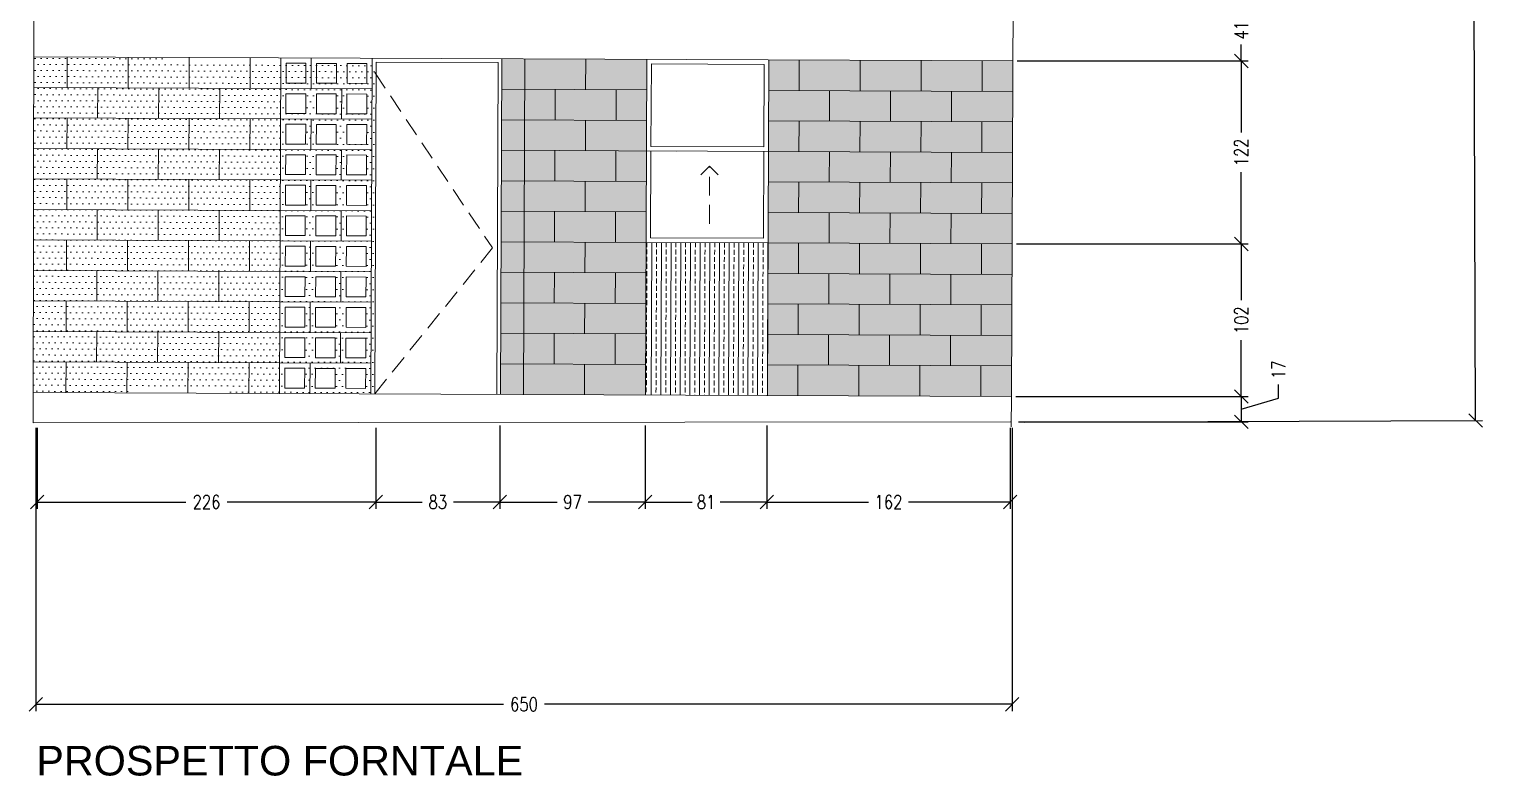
# Model space of a CAD drawing. Header units: inches. Extents: x 1.3 to 73.4, y 23.5 to 53.
# Drawn here: x 53.98 to 73.36, y 24 to 33.95 of the extents above; entities that cross this region are included whole.
import ezdxf

# ---------------------------------------------------------------- set-up
doc = ezdxf.new("R2010")
doc.units = ezdxf.units.IN
doc.header["$MEASUREMENT"] = 0
doc.linetypes.add('HIDDEN', pattern=[0.375, 0.25, -0.125])
doc.layers.get('DEFPOINTS').update_dxf_attribs({"color": 210})
for name, color, linetype, lineweight in [('A-ELEV-MBE1', 7, 'Continuous', 35), ('A-ELEV-OVHD', 3, 'HIDDEN', 18), ('A-ELEV-PATT', 8, 'Continuous', 18), ('A-SECT-MCUT', 7, 'Continuous', 35)]:
    doc.layers.add(name, color=color, linetype=linetype, lineweight=lineweight)
doc.styles.add('E-ROMANS', font='romans.shx', dxfattribs={"width": 0.8})
doc.styles.get("Standard").update_dxf_attribs({"font": 'Arial.ttf'})
doc.dimstyles.new('Copy of E-0050_TICK_18', dxfattribs={"dimscale": 0.001, "dimtxt": 90, "dimasz": 90, "dimexe": 45, "dimexo": 30, "dimgap": 45, "dimtad": 0, "dimlfac": 50, "dimzin": 0, "dimdsep": 46, "dimtxsty": 'E-ROMANS', "dimblk": 'OBLIQUE', "dimblk1": 'OBLIQUE', "dimblk2": 'OBLIQUE', "dimcen": 45, "dimclrd": 256, "dimclre": 256, "dimclrt": 256, "dimadec": 0, "dimazin": 0, "dimtfac": 1, "dimtmove": 1, "dimatfit": 3, "dimldrblk": 'OPEN90', "dimfxl": 1, "dimtfill": 1, "dimtolj": 1, "dimtzin": 0, "dimarcsym": 0})

# ---------------------------------------------------------------- blocks, each defined once
blk = doc.blocks.new('_Oblique')
at = {"color": 0, "linetype": 'ByBlock', "lineweight": -2}
blk.add_line((-0.5, -0.5), (0.5, 0.5), dxfattribs=at)
blk = doc.blocks.new('*D77')
at = {"lineweight": -2, "transparency": 16777216}
for p, q in [((67.192, 44.067), (73.292, 44.087)), ((73.202, 44.087), (73.226, 36.683)), ((73.252, 28.73), (73.228, 36.133)), ((67.241, 28.71), (73.342, 28.73))]:
    blk.add_line(p, q, dxfattribs=at)
at = {"layer": 'DEFPOINTS', "color": 0, "transparency": 16777216}
for p in [(67.132, 44.067), (67.181, 28.71), (73.252, 28.73)]:
    blk.add_point(p, dxfattribs=at)
at = {"lineweight": -2, "transparency": 16777216, "xscale": 0.18, "yscale": 0.18, "zscale": 0.18}
for p, rotation in [((73.202, 44.087), 90.1853339229415), ((73.252, 28.73), 270.1853339229415)]:
    blk.add_blockref('_Oblique', p, dxfattribs=dict(at, rotation=rotation))
at = {"lineweight": 0, "transparency": 16777216, "insert": (73.227, 36.408), "char_height": 0.18, "attachment_point": 5, "rotation": 270.1853, "style": 'E-ROMANS', "bg_fill": 3, "box_fill_scale": 1.25, "bg_fill_color": 256, "bg_fill_true_color": 13158600, "bg_fill_transparency": 0}
blk.add_mtext('\\A1;768', dxfattribs=at)
blk = doc.blocks.new('_Open90')
at = {"color": 0, "linetype": 'ByBlock', "lineweight": -2}
for p, q in [((0, 0), (-1, 0)), ((-0.5, 0.5), (0, 0)), ((0, 0), (-0.5, -0.5))]:
    blk.add_line(p, q, dxfattribs=at)
blk = doc.blocks.new('*D86')
at = {"lineweight": -2, "transparency": 16777216}
for p, q in [((67.148, 34.334), (70.22, 34.334)), ((70.13, 34.334), (70.13, 34.114)), ((70.13, 33.521), (70.13, 33.742)), ((67.144, 33.521), (70.22, 33.521))]:
    blk.add_line(p, q, dxfattribs=at)
at = {"layer": 'DEFPOINTS', "color": 0, "transparency": 16777216}
for p in [(67.088, 34.334), (67.084, 33.521), (70.13, 33.521)]:
    blk.add_point(p, dxfattribs=at)
at = {"lineweight": -2, "transparency": 16777216, "xscale": 0.18, "yscale": 0.18, "zscale": 0.18}
for p, rotation in [((70.13, 34.334), 90), ((70.13, 33.521), 270)]:
    blk.add_blockref('_Oblique', p, dxfattribs=dict(at, rotation=rotation))
at = {"lineweight": 0, "transparency": 16777216, "insert": (70.13, 33.928), "char_height": 0.18, "attachment_point": 5, "rotation": 90, "style": 'E-ROMANS', "bg_fill": 3, "box_fill_scale": 1.25, "bg_fill_color": 256, "bg_fill_true_color": 13158600, "bg_fill_transparency": 0}
blk.add_mtext('\\A1;41', dxfattribs=at)
blk = doc.blocks.new('*D87')
at = {"lineweight": -2, "transparency": 16777216}
for p, q in [((67.144, 33.521), (70.22, 33.521)), ((70.13, 33.521), (70.13, 32.567)), ((70.13, 31.083), (70.13, 32.037)), ((67.134, 31.083), (70.22, 31.083))]:
    blk.add_line(p, q, dxfattribs=at)
at = {"layer": 'DEFPOINTS', "color": 0, "transparency": 16777216}
for p in [(67.084, 33.521), (67.074, 31.083), (70.13, 31.083)]:
    blk.add_point(p, dxfattribs=at)
at = {"lineweight": -2, "transparency": 16777216, "xscale": 0.18, "yscale": 0.18, "zscale": 0.18}
for p, rotation in [((70.13, 33.521), 90), ((70.13, 31.083), 270)]:
    blk.add_blockref('_Oblique', p, dxfattribs=dict(at, rotation=rotation))
at = {"lineweight": 0, "transparency": 16777216, "insert": (70.13, 32.302), "char_height": 0.18, "attachment_point": 5, "rotation": 90, "style": 'E-ROMANS', "bg_fill": 3, "box_fill_scale": 1.25, "bg_fill_color": 256, "bg_fill_true_color": 13158600, "bg_fill_transparency": 0}
blk.add_mtext('\\A1;122', dxfattribs=at)
blk = doc.blocks.new('*D88')
at = {"lineweight": -2, "transparency": 16777216}
for p, q in [((67.134, 31.083), (70.22, 31.083)), ((70.13, 31.083), (70.13, 30.332)), ((70.13, 29.051), (70.13, 29.802)), ((67.126, 29.051), (70.22, 29.051))]:
    blk.add_line(p, q, dxfattribs=at)
at = {"layer": 'DEFPOINTS', "color": 0, "transparency": 16777216}
for p in [(67.074, 31.083), (67.066, 29.051), (70.13, 29.051)]:
    blk.add_point(p, dxfattribs=at)
at = {"lineweight": -2, "transparency": 16777216, "xscale": 0.18, "yscale": 0.18, "zscale": 0.18}
for p, rotation in [((70.13, 31.083), 90), ((70.13, 29.051), 270)]:
    blk.add_blockref('_Oblique', p, dxfattribs=dict(at, rotation=rotation))
at = {"lineweight": 0, "transparency": 16777216, "insert": (70.13, 30.067), "char_height": 0.18, "attachment_point": 5, "rotation": 90, "style": 'E-ROMANS', "bg_fill": 3, "box_fill_scale": 1.25, "bg_fill_color": 256, "bg_fill_true_color": 13158600, "bg_fill_transparency": 0}
blk.add_mtext('\\A1;102', dxfattribs=at)
blk = doc.blocks.new('*D89')
at = {"lineweight": -2, "transparency": 16777216}
for p, q in [((70.625, 29.03), (70.625, 29.21)), ((67.126, 29.051), (70.22, 29.051)), ((70.13, 29.051), (70.13, 28.712)), ((70.13, 28.881), (70.625, 29.03)), ((67.162, 28.712), (70.22, 28.712))]:
    blk.add_line(p, q, dxfattribs=at)
at = {"layer": 'DEFPOINTS', "color": 0, "transparency": 16777216}
for p in [(67.066, 29.051), (67.102, 28.712), (70.13, 28.712)]:
    blk.add_point(p, dxfattribs=at)
at = {"lineweight": -2, "transparency": 16777216, "xscale": 0.18, "yscale": 0.18, "zscale": 0.18}
for p, rotation in [((70.13, 29.051), 90), ((70.13, 28.712), 270)]:
    blk.add_blockref('_Oblique', p, dxfattribs=dict(at, rotation=rotation))
at = {"lineweight": 0, "transparency": 16777216, "insert": (70.625, 29.406), "char_height": 0.18, "attachment_point": 5, "rotation": 90, "style": 'E-ROMANS', "bg_fill": 3, "box_fill_scale": 1.25, "bg_fill_color": 256, "bg_fill_true_color": 13158600, "bg_fill_transparency": 0}
blk.add_mtext('\\A1;17', dxfattribs=at)
blk = doc.blocks.new('*D70')
at = {"lineweight": -2, "transparency": 16777216}
for p, q in [((54.067, 28.634), (54.067, 24.86)), ((67.076, 28.634), (67.076, 24.86)), ((54.067, 24.95), (60.3, 24.95)), ((67.076, 24.95), (60.843, 24.95))]:
    blk.add_line(p, q, dxfattribs=at)
at = {"layer": 'DEFPOINTS', "color": 0, "transparency": 16777216}
for p in [(54.067, 28.694), (67.076, 28.694), (67.076, 24.95)]:
    blk.add_point(p, dxfattribs=at)
at = {"lineweight": -2, "transparency": 16777216, "xscale": 0.18, "yscale": 0.18, "zscale": 0.18, "rotation": 180}
blk.add_blockref('_Oblique', (54.067, 24.95), dxfattribs=at)
at = {"lineweight": -2, "transparency": 16777216, "xscale": 0.18, "yscale": 0.18, "zscale": 0.18}
blk.add_blockref('_Oblique', (67.076, 24.95), dxfattribs=at)
at = {"lineweight": 0, "transparency": 16777216, "insert": (60.571, 24.95), "char_height": 0.18, "attachment_point": 5, "style": 'E-ROMANS', "bg_fill": 3, "box_fill_scale": 1.25, "bg_fill_color": 256, "bg_fill_true_color": 13158600, "bg_fill_transparency": 0}
blk.add_mtext('\\A1;650', dxfattribs=at)
blk = doc.blocks.new('*D71')
at = {"lineweight": -2, "transparency": 16777216}
for p, q in [((54.085, 28.632), (54.085, 27.554)), ((58.597, 28.632), (58.597, 27.554)), ((54.085, 27.644), (56.066, 27.644)), ((58.597, 27.644), (56.616, 27.644))]:
    blk.add_line(p, q, dxfattribs=at)
at = {"layer": 'DEFPOINTS', "color": 0, "transparency": 16777216}
for p in [(54.085, 28.692), (58.597, 28.692), (58.597, 27.644)]:
    blk.add_point(p, dxfattribs=at)
at = {"lineweight": -2, "transparency": 16777216, "xscale": 0.18, "yscale": 0.18, "zscale": 0.18, "rotation": 180}
blk.add_blockref('_Oblique', (54.085, 27.644), dxfattribs=at)
at = {"lineweight": -2, "transparency": 16777216, "xscale": 0.18, "yscale": 0.18, "zscale": 0.18}
blk.add_blockref('_Oblique', (58.597, 27.644), dxfattribs=at)
at = {"lineweight": 0, "transparency": 16777216, "insert": (56.341, 27.644), "char_height": 0.18, "attachment_point": 5, "style": 'E-ROMANS', "bg_fill": 3, "box_fill_scale": 1.25, "bg_fill_color": 256, "bg_fill_true_color": 13158600, "bg_fill_transparency": 0}
blk.add_mtext('\\A1;226', dxfattribs=at)
blk = doc.blocks.new('*D72')
at = {"lineweight": -2, "transparency": 16777216}
for p, q in [((58.597, 28.632), (58.597, 27.554)), ((60.249, 28.664), (60.249, 27.554)), ((58.597, 27.644), (59.216, 27.644)), ((60.249, 27.644), (59.63, 27.644))]:
    blk.add_line(p, q, dxfattribs=at)
at = {"layer": 'DEFPOINTS', "color": 0, "transparency": 16777216}
for p in [(58.597, 28.692), (60.249, 28.724), (60.249, 27.644)]:
    blk.add_point(p, dxfattribs=at)
at = {"lineweight": -2, "transparency": 16777216, "xscale": 0.18, "yscale": 0.18, "zscale": 0.18, "rotation": 180}
blk.add_blockref('_Oblique', (58.597, 27.644), dxfattribs=at)
at = {"lineweight": -2, "transparency": 16777216, "xscale": 0.18, "yscale": 0.18, "zscale": 0.18}
blk.add_blockref('_Oblique', (60.249, 27.644), dxfattribs=at)
at = {"lineweight": 0, "transparency": 16777216, "insert": (59.423, 27.644), "char_height": 0.18, "attachment_point": 5, "style": 'E-ROMANS', "bg_fill": 3, "box_fill_scale": 1.25, "bg_fill_color": 256, "bg_fill_true_color": 13158600, "bg_fill_transparency": 0}
blk.add_mtext('\\A1;83', dxfattribs=at)
blk = doc.blocks.new('*D73')
at = {"lineweight": -2, "transparency": 16777216}
for p, q in [((60.249, 28.664), (60.249, 27.554)), ((62.187, 28.664), (62.187, 27.554)), ((60.249, 27.644), (61.012, 27.644)), ((62.187, 27.644), (61.425, 27.644))]:
    blk.add_line(p, q, dxfattribs=at)
at = {"layer": 'DEFPOINTS', "color": 0, "transparency": 16777216}
for p in [(60.249, 28.724), (62.187, 28.724), (62.187, 27.644)]:
    blk.add_point(p, dxfattribs=at)
at = {"lineweight": -2, "transparency": 16777216, "xscale": 0.18, "yscale": 0.18, "zscale": 0.18, "rotation": 180}
blk.add_blockref('_Oblique', (60.249, 27.644), dxfattribs=at)
at = {"lineweight": -2, "transparency": 16777216, "xscale": 0.18, "yscale": 0.18, "zscale": 0.18}
blk.add_blockref('_Oblique', (62.187, 27.644), dxfattribs=at)
at = {"lineweight": 0, "transparency": 16777216, "insert": (61.218, 27.644), "char_height": 0.18, "attachment_point": 5, "style": 'E-ROMANS', "bg_fill": 3, "box_fill_scale": 1.25, "bg_fill_color": 256, "bg_fill_true_color": 13158600, "bg_fill_transparency": 0}
blk.add_mtext('\\A1;97', dxfattribs=at)
blk = doc.blocks.new('*D74')
at = {"lineweight": -2, "transparency": 16777216}
for p, q in [((62.187, 28.664), (62.187, 27.554)), ((63.808, 28.664), (63.808, 27.554)), ((62.187, 27.644), (62.812, 27.644)), ((63.808, 27.644), (63.184, 27.644))]:
    blk.add_line(p, q, dxfattribs=at)
at = {"layer": 'DEFPOINTS', "color": 0, "transparency": 16777216}
for p in [(62.187, 28.724), (63.808, 28.724), (63.808, 27.644)]:
    blk.add_point(p, dxfattribs=at)
at = {"lineweight": -2, "transparency": 16777216, "xscale": 0.18, "yscale": 0.18, "zscale": 0.18, "rotation": 180}
blk.add_blockref('_Oblique', (62.187, 27.644), dxfattribs=at)
at = {"lineweight": -2, "transparency": 16777216, "xscale": 0.18, "yscale": 0.18, "zscale": 0.18}
blk.add_blockref('_Oblique', (63.808, 27.644), dxfattribs=at)
at = {"lineweight": 0, "transparency": 16777216, "insert": (62.998, 27.644), "char_height": 0.18, "attachment_point": 5, "style": 'E-ROMANS', "bg_fill": 3, "box_fill_scale": 1.25, "bg_fill_color": 256, "bg_fill_true_color": 13158600, "bg_fill_transparency": 0}
blk.add_mtext('\\A1;81', dxfattribs=at)
blk = doc.blocks.new('*D75')
at = {"lineweight": -2, "transparency": 16777216}
for p, q in [((63.808, 28.664), (63.808, 27.554)), ((67.049, 28.632), (67.049, 27.554)), ((63.808, 27.644), (65.164, 27.644)), ((67.049, 27.644), (65.693, 27.644))]:
    blk.add_line(p, q, dxfattribs=at)
at = {"layer": 'DEFPOINTS', "color": 0, "transparency": 16777216}
for p in [(63.808, 28.724), (67.049, 28.692), (67.049, 27.644)]:
    blk.add_point(p, dxfattribs=at)
at = {"lineweight": -2, "transparency": 16777216, "xscale": 0.18, "yscale": 0.18, "zscale": 0.18, "rotation": 180}
blk.add_blockref('_Oblique', (63.808, 27.644), dxfattribs=at)
at = {"lineweight": -2, "transparency": 16777216, "xscale": 0.18, "yscale": 0.18, "zscale": 0.18}
blk.add_blockref('_Oblique', (67.049, 27.644), dxfattribs=at)
at = {"lineweight": 0, "transparency": 16777216, "insert": (65.428, 27.644), "char_height": 0.18, "attachment_point": 5, "style": 'E-ROMANS', "bg_fill": 3, "box_fill_scale": 1.25, "bg_fill_color": 256, "bg_fill_true_color": 13158600, "bg_fill_transparency": 0}
blk.add_mtext('\\A1;162', dxfattribs=at)

msp = doc.modelspace()

# ---------------------------------------------------------------- hatches: boundary and pattern name
at = {"layer": 'A-ELEV-PATT', "lineweight": 0}
h = msp.add_hatch(dxfattribs=at)
h.set_pattern_fill('DOTS', scale=0.050799, angle=359.761219, style=0)
h.set_pattern_definition([(179.761219, (116.74632, 572.4038), (-0.040657705, -0.080475202), [0, -0.080643944])])
h.paths.add_polyline_path([(54.0307, 29.10536), (58.58223, 29.08639), (58.60065, 33.50589), (54.03898, 33.57554)])
h.paths.add_polyline_path([(55.6851, 29.18415), (56.8023, 29.09381), (56.88879, 29.09316), (55.26323, 29.09993)], flags=16)
h.paths.add_polyline_path([(57.38125, 32.67757), (57.6454, 32.67647), (57.6443, 32.41231), (57.38015, 32.41342)], flags=16)
h.paths.add_polyline_path([(57.38184, 32.81981), (57.38294, 33.08396), (57.64709, 33.08286), (57.64599, 32.81871)], flags=16)
h.paths.add_polyline_path([(57.37955, 32.27118), (57.64371, 32.27008), (57.64261, 32.00592), (57.37845, 32.00702)], flags=16)
h.paths.add_polyline_path([(57.37786, 31.86479), (57.64201, 31.86369), (57.64091, 31.59953), (57.37676, 31.60063)], flags=16)
h.paths.add_polyline_path([(57.37617, 31.4584), (57.64032, 31.4573), (57.63922, 31.19314), (57.37506, 31.19424)], flags=16)
h.paths.add_polyline_path([(57.37447, 31.05201), (57.63863, 31.0509), (57.63753, 30.78675), (57.37337, 30.78785)], flags=16)
h.paths.add_polyline_path([(57.78764, 32.67588), (58.05179, 32.67478), (58.05069, 32.41062), (57.78654, 32.41172)], flags=16)
h.paths.add_polyline_path([(57.78823, 32.81811), (57.78933, 33.08227), (58.05349, 33.08117), (58.05238, 32.81701)], flags=16)
h.paths.add_polyline_path([(57.78594, 32.26948), (58.0501, 32.26838), (58.049, 32.00423), (57.78484, 32.00533)], flags=16)
h.paths.add_polyline_path([(57.78425, 31.86309), (58.0484, 31.86199), (58.0473, 31.59784), (57.78315, 31.59894)], flags=16)
h.paths.add_polyline_path([(57.37278, 30.64561), (57.63693, 30.64451), (57.63583, 30.38036), (57.37168, 30.38146)], flags=16)
h.paths.add_polyline_path([(57.78256, 31.4567), (58.04671, 31.4556), (58.04561, 31.19145), (57.78146, 31.19255)], flags=16)
h.paths.add_polyline_path([(57.78086, 31.05031), (58.04502, 31.04921), (58.04392, 30.78506), (57.77976, 30.78616)], flags=16)
h.paths.add_polyline_path([(57.37108, 30.23922), (57.63524, 30.23812), (57.63414, 29.97397), (57.36998, 29.97507)], flags=16)
h.paths.add_polyline_path([(58.19403, 32.67418), (58.45818, 32.67308), (58.45708, 32.40893), (58.19293, 32.41003)], flags=16)
h.paths.add_polyline_path([(58.19462, 32.81642), (58.19572, 33.08057), (58.45988, 33.07947), (58.45878, 32.81532)], flags=16)
h.paths.add_polyline_path([(58.19234, 32.26779), (58.45649, 32.26669), (58.45539, 32.00254), (58.19123, 32.00364)], flags=16)
h.paths.add_polyline_path([(57.77917, 30.64392), (58.04332, 30.64282), (58.04222, 30.37867), (57.77807, 30.37977)], flags=16)
h.paths.add_polyline_path([(58.19064, 31.8614), (58.4548, 31.8603), (58.45369, 31.59614), (58.18954, 31.59725)], flags=16)
h.paths.add_polyline_path([(57.36935, 29.83283), (57.6335, 29.83173), (57.6324, 29.56758), (57.36824, 29.56868)], flags=16)
h.paths.add_polyline_path([(58.18895, 31.45501), (58.4531, 31.45391), (58.452, 31.18975), (58.18785, 31.19085)], flags=16)
h.paths.add_polyline_path([(57.77748, 30.23753), (58.04163, 30.23643), (58.04053, 29.97227), (57.77637, 29.97337)], flags=16)
h.paths.add_polyline_path([(58.18725, 31.04862), (58.45141, 31.04752), (58.45031, 30.78336), (58.18615, 30.78446)], flags=16)
h.paths.add_polyline_path([(57.36765, 29.42644), (57.63181, 29.42534), (57.6307, 29.16119), (57.36655, 29.16229)], flags=16)
h.paths.add_polyline_path([(58.18556, 30.64223), (58.44971, 30.64113), (58.44861, 30.37697), (58.18446, 30.37807)], flags=16)
h.paths.add_polyline_path([(57.77574, 29.83114), (58.03989, 29.83004), (58.03879, 29.56588), (57.77464, 29.56698)], flags=16)
h.paths.add_polyline_path([(58.18387, 30.23584), (58.44802, 30.23473), (58.44692, 29.97058), (58.18277, 29.97168)], flags=16)
h.paths.add_polyline_path([(57.77404, 29.42475), (58.0382, 29.42365), (58.0371, 29.15949), (57.77294, 29.16059)], flags=16)
h.paths.add_polyline_path([(58.18213, 29.82944), (58.44628, 29.82834), (58.44518, 29.56419), (58.18103, 29.56529)], flags=16)
h.paths.add_polyline_path([(58.18043, 29.42305), (58.44459, 29.42195), (58.44349, 29.1578), (58.17933, 29.1589)], flags=16)
h = msp.add_hatch(dxfattribs=at)
h.set_pattern_fill('DOTS', scale=0.050799, angle=179.761219, style=0)
h.set_pattern_definition([(359.76122, (-23.61664, -499.50081), (0.040657705, 0.080475202), [0, -0.080643944])])
h.paths.add_polyline_path([(62.20758, 33.54166), (60.27722, 33.54971), (60.25859, 29.0794), (62.18895, 29.07136)])
h.paths.add_polyline_path([(67.08427, 33.52134), (63.83315, 33.53489), (63.81452, 29.06459), (67.06564, 29.05104)])
h = msp.add_hatch(dxfattribs=at)
h.set_pattern_fill('BRASS', scale=0.02032, angle=269.761219, style=0)
h.set_pattern_definition([(89.76122, (7.67548, -499.63122), (-0.12902919, 0.000537734), []), (89.76122, (7.61096, -499.63095), (-0.12902919, 0.000537734), [0.064515155, -0.032257577])])
h.paths.add_polyline_path([(63.82298, 31.09654), (62.19742, 31.10332), (62.18895, 29.07136), (63.81452, 29.06459)])

# ---------------------------------------------------------------- linework, layer by layer
at = {"layer": 'A-ELEV-MBE1', "color": 7, "lineweight": 0}
for p, q in [((54.05849, 44.11964), (54.02995, 28.69884)), ((67.12822, 44.06722), (67.06564, 29.05104)), ((67.08427, 33.52134), (54.03898, 33.57554)), ((54.48615, 33.57384), (54.48446, 33.16745)), ((55.29893, 33.57045), (55.29724, 33.16406)), ((56.11171, 33.56707), (56.11002, 33.16068)), ((56.9245, 33.56368), (56.9228, 33.15729)), ((57.33089, 33.56199), (57.31226, 29.09168)), ((57.73728, 33.56029), (57.73558, 33.1539)), ((58.55006, 33.55691), (58.53143, 29.0866)), ((60.27722, 33.54971), (60.25859, 29.0794)), ((60.58202, 33.54844), (60.56339, 29.07813)), ((61.3948, 33.54505), (61.3931, 33.13866)), ((62.18895, 29.07136), (62.20758, 33.54166)), ((62.26829, 33.48045), (62.26371, 32.38319)), ((63.77193, 33.47418), (62.26829, 33.48045)), ((63.77193, 33.47418), (63.76736, 32.37693)), ((63.83315, 33.53489), (63.81452, 29.06459)), ((64.23954, 33.53319), (64.23784, 33.1268)), ((65.05232, 33.52981), (65.05063, 33.12342)), ((65.8651, 33.52642), (65.86341, 33.12003)), ((66.67788, 33.52303), (66.67619, 33.11664)), ((57.32919, 33.1556), (54.03822, 33.16914)), ((54.89085, 33.16576), (54.88915, 32.75937)), ((55.70363, 33.16237), (55.70194, 32.75598)), ((56.51641, 33.15898), (56.51472, 32.75259)), ((57.32919, 33.1556), (58.54837, 33.15051)), ((58.14198, 33.15221), (58.14028, 32.74582)), ((62.20589, 33.13527), (60.27553, 33.14332)), ((60.98671, 33.14035), (60.98502, 32.73396)), ((61.7995, 33.13696), (61.7978, 32.73057)), ((67.08258, 33.11495), (63.83145, 33.1285)), ((64.64423, 33.12511), (64.64254, 32.71872)), ((65.45702, 33.12172), (65.45532, 32.71533)), ((66.2698, 33.11833), (66.2681, 32.71194)), ((57.3275, 32.7492), (54.03747, 32.76292)), ((54.48276, 32.76106), (54.48107, 32.35467)), ((55.29554, 32.75767), (55.29385, 32.35128)), ((56.10833, 32.75428), (56.10663, 32.34789)), ((56.92111, 32.7509), (56.91941, 32.34451)), ((57.3275, 32.7492), (58.54667, 32.74412)), ((57.73389, 32.74751), (57.7322, 32.34112)), ((62.20419, 32.72888), (60.27384, 32.73692)), ((61.39141, 32.73227), (61.38972, 32.32588)), ((67.08089, 32.70856), (63.82976, 32.72211)), ((64.23615, 32.72041), (64.23446, 32.31402)), ((65.04893, 32.71702), (65.04724, 32.31063)), ((65.86171, 32.71364), (65.86002, 32.30725)), ((66.6745, 32.71025), (66.6728, 32.30386)), ((57.32581, 32.34281), (54.03672, 32.35636)), ((54.88746, 32.35297), (54.88577, 31.94658)), ((55.70024, 32.34959), (55.69855, 31.9432)), ((56.51302, 32.3462), (56.51133, 31.93981)), ((57.32581, 32.34281), (58.54498, 32.33773)), ((58.13859, 32.33943), (58.13689, 31.93303)), ((62.60889, 32.3208), (60.27214, 32.33053)), ((60.98333, 32.32757), (60.98163, 31.92118)), ((61.79611, 32.32418), (61.79441, 31.91779)), ((62.26346, 32.32223), (62.25863, 31.16402)), ((63.76711, 32.31597), (63.76228, 31.15775)), ((67.07919, 32.30217), (63.82806, 32.31571)), ((64.64085, 32.31233), (64.63915, 31.90594)), ((65.45363, 32.30894), (65.45194, 31.90255)), ((66.26641, 32.30555), (66.26472, 31.89916)), ((57.32411, 31.93642), (54.03597, 31.95013)), ((54.47937, 31.94828), (54.47768, 31.54189)), ((55.29216, 31.94489), (55.29046, 31.5385)), ((56.10494, 31.9415), (56.10325, 31.53511)), ((56.91772, 31.93812), (56.91603, 31.53172)), ((57.32411, 31.93642), (58.54329, 31.93134)), ((57.7305, 31.93473), (57.72881, 31.52834)), ((62.20081, 31.9161), (60.27045, 31.92414)), ((61.38802, 31.91949), (61.38633, 31.51309)), ((67.0775, 31.89577), (63.82637, 31.90932)), ((64.23276, 31.90763), (64.23107, 31.50124)), ((65.04554, 31.90424), (65.04385, 31.49785)), ((65.85833, 31.90086), (65.85663, 31.49446)), ((66.67111, 31.89747), (66.66942, 31.49108)), ((57.32242, 31.53003), (54.03522, 31.54373)), ((54.88407, 31.54019), (54.88238, 31.1338)), ((55.69685, 31.53681), (55.69516, 31.13041)), ((56.50964, 31.53342), (56.50794, 31.12703)), ((57.32242, 31.53003), (58.54159, 31.52495)), ((58.1352, 31.52664), (58.13351, 31.12025)), ((62.19911, 31.50971), (60.26875, 31.51775)), ((60.97994, 31.51479), (60.97825, 31.1084)), ((61.79272, 31.5114), (61.79103, 31.10501)), ((67.07581, 31.48938), (63.82468, 31.50293)), ((64.63746, 31.49954), (64.63577, 31.09315)), ((65.45024, 31.49616), (65.44855, 31.08977)), ((66.26302, 31.49277), (66.26133, 31.08638)), ((57.32073, 31.12364), (54.03446, 31.13719)), ((54.47599, 31.13549), (54.47429, 30.7291)), ((55.28877, 31.13211), (55.28708, 30.72572)), ((56.10155, 31.12872), (56.09986, 30.72233)), ((56.91433, 31.12533), (56.91264, 30.71894)), ((57.32073, 31.12364), (58.5399, 31.11856)), ((57.72712, 31.12195), (57.72542, 30.71555)), ((62.19742, 31.10332), (60.26706, 31.11136)), ((61.38464, 31.1067), (61.38294, 30.70031)), ((63.82298, 31.09654), (62.19742, 31.10332)), ((63.76228, 31.15775), (62.25863, 31.16402)), ((67.07411, 31.08299), (63.82298, 31.09654)), ((64.22937, 31.09485), (64.22768, 30.68846)), ((65.04216, 31.09146), (65.04046, 30.68507)), ((65.85494, 31.08807), (65.85325, 30.68168)), ((66.66772, 31.08469), (66.66603, 30.67829)), ((57.31903, 30.71725), (54.03371, 30.7308)), ((54.88068, 30.72741), (54.87899, 30.32102)), ((55.69347, 30.72402), (55.69177, 30.31763)), ((56.50625, 30.72064), (56.50456, 30.31424)), ((57.31903, 30.71725), (58.5382, 30.71217)), ((58.13181, 30.71386), (58.13012, 30.30747)), ((62.19573, 30.69692), (60.26537, 30.70497)), ((60.97655, 30.70201), (60.97486, 30.29561)), ((61.78933, 30.69862), (61.78764, 30.29223)), ((67.07242, 30.6766), (63.82129, 30.69015)), ((64.63407, 30.68676), (64.63238, 30.28037)), ((65.44685, 30.68338), (65.44516, 30.27698)), ((66.25964, 30.67999), (66.25794, 30.2736)), ((57.31734, 30.31086), (54.03296, 30.32441)), ((54.4726, 30.32271), (54.47091, 29.91632)), ((55.28538, 30.31933), (55.28369, 29.91293)), ((56.09816, 30.31594), (56.09647, 29.90955)), ((56.91095, 30.31255), (56.90925, 29.90616)), ((57.31734, 30.31086), (58.53651, 30.30578)), ((57.72373, 30.30916), (57.72204, 29.90277)), ((62.19403, 30.29053), (60.26367, 30.29858)), ((61.38125, 30.29392), (61.37956, 29.88753)), ((67.07073, 30.27021), (63.8196, 30.28376)), ((64.22599, 30.28207), (64.22429, 29.87567)), ((65.03877, 30.27868), (65.03708, 29.87229)), ((65.85155, 30.27529), (65.84986, 29.8689)), ((66.66433, 30.2719), (66.66264, 29.86551)), ((57.31564, 29.90447), (54.03221, 29.91815)), ((54.8773, 29.91463), (54.8756, 29.50824)), ((55.69008, 29.91124), (55.68839, 29.50485)), ((56.50286, 29.90785), (56.50117, 29.50146)), ((57.31564, 29.90447), (58.53482, 29.89938)), ((58.12843, 29.90108), (58.12673, 29.49469)), ((62.19234, 29.88414), (60.26198, 29.89219)), ((60.97316, 29.88922), (60.97147, 29.48283)), ((61.78595, 29.88584), (61.78425, 29.47944)), ((67.06903, 29.86382), (63.8179, 29.87737)), ((64.63068, 29.87398), (64.62899, 29.46759)), ((65.44347, 29.87059), (65.44177, 29.4642)), ((66.25625, 29.86721), (66.25456, 29.46081)), ((57.31395, 29.49807), (54.03146, 29.51162)), ((54.46921, 29.50993), (54.46752, 29.10354)), ((55.28199, 29.50654), (55.2803, 29.10015)), ((56.09478, 29.50316), (56.09308, 29.09676)), ((56.90756, 29.49977), (56.90587, 29.09338)), ((57.31395, 29.49807), (58.53312, 29.49299)), ((57.72034, 29.49638), (57.71865, 29.08999)), ((62.19064, 29.47775), (60.26029, 29.4858)), ((61.37786, 29.48114), (61.37617, 29.07475)), ((67.06734, 29.45743), (63.81621, 29.47098)), ((64.2226, 29.46928), (64.22091, 29.06289)), ((65.03538, 29.4659), (65.03369, 29.0595)), ((65.84816, 29.46251), (65.84647, 29.05612)), ((66.66095, 29.45912), (66.65925, 29.05273)), ((67.06564, 29.05104), (54.0307, 29.10536)), ((67.06564, 29.05104), (67.06395, 28.64464))]:
    msp.add_line(p, q, dxfattribs=at)
for points in [[(57.66476, 33.22532), (57.40061, 33.22642), (57.40171, 33.49057), (57.66586, 33.48947)], [(58.07115, 33.22362), (57.807, 33.22472), (57.8081, 33.48888), (58.07225, 33.48778)], [(58.47754, 33.22193), (58.21339, 33.22303), (58.21449, 33.48718), (58.47865, 33.48608)], [(57.66307, 32.81893), (57.39891, 32.82003), (57.40002, 33.08418), (57.66417, 33.08308)], [(58.06946, 32.81723), (57.80531, 32.81833), (57.80641, 33.08249), (58.07056, 33.08139)], [(58.47585, 32.81554), (58.2117, 32.81664), (58.2128, 33.08079), (58.47695, 33.07969)], [(57.66138, 32.41253), (57.39722, 32.41363), (57.39832, 32.67779), (57.66248, 32.67669)], [(58.06777, 32.41084), (57.80361, 32.41194), (57.80471, 32.6761), (58.06887, 32.67499)], [(58.47416, 32.40915), (58.21, 32.41025), (58.2111, 32.6744), (58.47526, 32.6733)], [(57.65968, 32.00614), (57.39553, 32.00724), (57.39663, 32.2714), (57.66078, 32.2703)], [(58.06607, 32.00445), (57.80192, 32.00555), (57.80302, 32.2697), (58.06717, 32.2686)], [(58.47246, 32.00276), (58.20831, 32.00386), (58.20941, 32.26801), (58.47356, 32.26691)], [(57.65799, 31.59975), (57.39383, 31.60085), (57.39493, 31.86501), (57.65909, 31.86391)], [(58.06438, 31.59806), (57.80022, 31.59916), (57.80133, 31.86331), (58.06548, 31.86221)], [(58.47077, 31.59636), (58.20662, 31.59747), (58.20772, 31.86162), (58.47187, 31.86052)], [(57.65629, 31.19336), (57.39214, 31.19446), (57.39324, 31.45862), (57.65739, 31.45751)], [(58.06269, 31.19167), (57.79853, 31.19277), (57.79963, 31.45692), (58.06379, 31.45582)], [(58.46908, 31.18997), (58.20492, 31.19107), (58.20602, 31.45523), (58.47018, 31.45413)], [(57.6546, 30.78697), (57.39045, 30.78807), (57.39155, 31.05222), (57.6557, 31.05112)], [(58.06099, 30.78528), (57.79684, 30.78638), (57.79794, 31.05053), (58.06209, 31.04943)], [(58.46738, 30.78358), (58.20323, 30.78468), (58.20433, 31.04884), (58.46848, 31.04774)], [(57.65291, 30.38058), (57.38875, 30.38168), (57.38985, 30.64583), (57.65401, 30.64473)], [(58.0593, 30.37888), (57.79514, 30.37999), (57.79624, 30.64414), (58.0604, 30.64304)], [(58.46569, 30.37719), (58.20153, 30.37829), (58.20264, 30.64245), (58.46679, 30.64135)], [(57.65121, 29.97419), (57.38706, 29.97529), (57.38816, 30.23944), (57.65231, 30.23834)], [(58.0576, 29.97249), (57.79345, 29.97359), (57.79455, 30.23775), (58.05871, 30.23665)], [(58.464, 29.9708), (58.19984, 29.9719), (58.20094, 30.23605), (58.4651, 30.23495)], [(57.64952, 29.5678), (57.38537, 29.5689), (57.38647, 29.83305), (57.65062, 29.83195)], [(58.05591, 29.5661), (57.79176, 29.5672), (57.79286, 29.83136), (58.05701, 29.83026)], [(58.4623, 29.56441), (58.19815, 29.56551), (58.19925, 29.82966), (58.4634, 29.82856)], [(57.64783, 29.1614), (57.38367, 29.16251), (57.38477, 29.42666), (57.64893, 29.42556)], [(58.05422, 29.15971), (57.79006, 29.16081), (57.79116, 29.42497), (58.05532, 29.42387)], [(58.46061, 29.15802), (58.19645, 29.15912), (58.19755, 29.42327), (58.46171, 29.42217)]]:
    msp.add_lwpolyline(points, close=True, dxfattribs=at)
for points in [[(60.20779, 29.07962), (60.22621, 33.49912), (58.60065, 33.50589), (58.58223, 29.08639)], [(62.26371, 32.38319), (63.76736, 32.37693)], [(62.2025, 32.32249), (63.82806, 32.31571)]]:
    msp.add_lwpolyline(points, dxfattribs=at)
at = {"layer": 'A-ELEV-OVHD', "color": 7, "lineweight": 0}
for points in [[(58.58223, 33.3653), (60.15205, 31.02911), (58.58223, 29.08639)], [(62.92797, 32.00317), (63.04394, 32.11914)], [(63.04394, 31.35261), (63.04394, 32.11914)], [(63.1599, 32.00317), (63.04394, 32.11914)]]:
    msp.add_lwpolyline(points, dxfattribs=at)
at = {"layer": 'A-SECT-MCUT', "color": 7, "lineweight": 0}
msp.add_line((67.05379, 28.71139), (54.02995, 28.69884), dxfattribs=at)

# ---------------------------------------------------------------- texts
at = {"insert": (54.07237, 24.39554), "char_height": 0.3943707, "attachment_point": 1}
msp.add_mtext_dynamic_manual_height_columns('\\pt1.97185,3.15497;PROSPETTO FORNTALE', width=7.5539404, gutter_width=1, heights=[0], dxfattribs=at)

# ---------------------------------------------------------------- next in the draw order: dimensions: what is measured, and where the dimension line sits
at = {"color": 7, "lineweight": 0}
dim = msp.add_aligned_dim(p1=(67.13162, 44.06721), p2=(67.18129, 28.71022), distance=6.07041, dimstyle='Copy of E-0050_TICK_18', override={"dimscale": 0.002, "dimdec": 0}, dxfattribs=at)
dim.commit()
dim.dimension.update_dxf_attribs({"geometry": '*D77', "text_midpoint": (73.22683, 36.40835)})

# ---------------------------------------------------------------- next in the draw order: dimensions: what is measured, and where the dimension line sits
dim = msp.add_linear_dim(base=(70.12976, 33.52134), p1=(67.08766, 34.33412), p2=(67.08427, 33.52134), angle=90, dimstyle='Copy of E-0050_TICK_18', override={"dimscale": 0.002, "dimdec": 0}, dxfattribs=at)
dim.commit()
dim.dimension.update_dxf_attribs({"geometry": '*D86', "text_midpoint": (70.12976, 33.92773)})

# ---------------------------------------------------------------- next in the draw order: dimensions: what is measured, and where the dimension line sits
dim = msp.add_linear_dim(base=(70.12976, 31.08299), p1=(67.08427, 33.52134), p2=(67.07411, 31.08299), angle=90, dimstyle='Copy of E-0050_TICK_18', override={"dimscale": 0.002, "dimdec": 0}, dxfattribs=at)
dim.commit()
dim.dimension.update_dxf_attribs({"geometry": '*D87', "text_midpoint": (70.12976, 32.30217)})

# ---------------------------------------------------------------- next in the draw order: dimensions: what is measured, and where the dimension line sits
dim = msp.add_linear_dim(base=(70.12976, 29.05104), p1=(67.07411, 31.08299), p2=(67.06564, 29.05104), angle=90, dimstyle='Copy of E-0050_TICK_18', override={"dimscale": 0.002, "dimdec": 0}, dxfattribs=at)
dim.commit()
dim.dimension.update_dxf_attribs({"geometry": '*D88', "text_midpoint": (70.12976, 30.06701)})

# ---------------------------------------------------------------- next in the draw order: dimensions: what is measured, and where the dimension line sits
dim = msp.add_linear_dim(base=(70.12976, 28.71186), p1=(67.06564, 29.05104), p2=(67.10212, 28.71186), angle=90, dimstyle='Copy of E-0050_TICK_18', override={"dimscale": 0.002, "dimdec": 0}, dxfattribs=at)
dim.commit()
dim.dimension.update_dxf_attribs({"geometry": '*D89', "text_midpoint": (70.62476, 29.29995)})

# ---------------------------------------------------------------- next in the draw order: dimensions: what is measured, and where the dimension line sits
at = {"lineweight": 0}
dim = msp.add_linear_dim(base=(67.07611, 24.94975), p1=(54.06669, 28.69415), p2=(67.07611, 28.69415), dimstyle='Copy of E-0050_TICK_18', override={"dimscale": 0.002, "dimdec": 0}, dxfattribs=at)
dim.commit()
dim.dimension.update_dxf_attribs({"geometry": '*D70', "text_midpoint": (60.5714, 24.94975)})

# ---------------------------------------------------------------- next in the draw order: dimensions: what is measured, and where the dimension line sits
dim = msp.add_linear_dim(base=(58.59684, 27.64407), p1=(54.0848, 28.69224), p2=(58.59684, 28.69224), dimstyle='Copy of E-0050_TICK_18', override={"dimscale": 0.002, "dimdec": 0}, dxfattribs=at)
dim.commit()
dim.dimension.update_dxf_attribs({"geometry": '*D71', "text_midpoint": (56.34082, 27.64407)})

# ---------------------------------------------------------------- next in the draw order: dimensions: what is measured, and where the dimension line sits
dim = msp.add_linear_dim(base=(60.24914, 27.64407), p1=(58.59684, 28.69224), p2=(60.24914, 28.724), dimstyle='Copy of E-0050_TICK_18', override={"dimscale": 0.002, "dimdec": 0}, dxfattribs=at)
dim.commit()
dim.dimension.update_dxf_attribs({"geometry": '*D72', "text_midpoint": (59.42299, 27.64407)})

# ---------------------------------------------------------------- next in the draw order: dimensions: what is measured, and where the dimension line sits
dim = msp.add_linear_dim(base=(62.18741, 27.64407), p1=(60.24914, 28.724), p2=(62.18741, 28.724), dimstyle='Copy of E-0050_TICK_18', override={"dimscale": 0.002, "dimdec": 0}, dxfattribs=at)
dim.commit()
dim.dimension.update_dxf_attribs({"geometry": '*D73', "text_midpoint": (61.21828, 27.64407)})

# ---------------------------------------------------------------- next in the draw order: dimensions: what is measured, and where the dimension line sits
dim = msp.add_linear_dim(base=(63.80794, 27.64407), p1=(62.18741, 28.724), p2=(63.80794, 28.724), dimstyle='Copy of E-0050_TICK_18', override={"dimscale": 0.002, "dimdec": 0}, dxfattribs=at)
dim.commit()
dim.dimension.update_dxf_attribs({"geometry": '*D74', "text_midpoint": (62.99767, 27.64407)})

# ---------------------------------------------------------------- next in the draw order: dimensions: what is measured, and where the dimension line sits
dim = msp.add_linear_dim(base=(67.04898, 27.64407), p1=(63.80794, 28.724), p2=(67.04898, 28.69224), dimstyle='Copy of E-0050_TICK_18', override={"dimscale": 0.002, "dimdec": 0}, dxfattribs=at)
dim.commit()
dim.dimension.update_dxf_attribs({"geometry": '*D75', "text_midpoint": (65.42846, 27.64407)})

doc.saveas('drawing.dxf')
